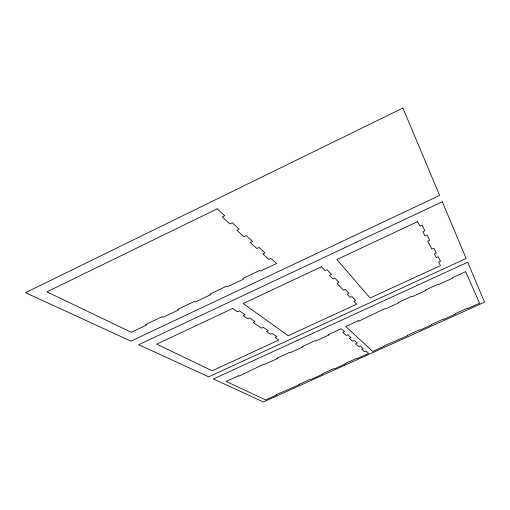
<?xml version="1.0" encoding="UTF-8"?>
<svg xmlns="http://www.w3.org/2000/svg" width="510" height="510" viewBox="0 0 510 510"><rect width="100%" height="100%" fill="white"/><g stroke="black" fill="none" stroke-linecap="round" stroke-linejoin="round"><path stroke-width="0.76" d="M402.9 108.031L25.5 292.689L130.962 341.133L439.633 195.419L402.9 108.031M217.177 208.839L46.907 291.867L131.306 332.297L146.727 324.991L145.739 324.481L162.097 316.735L163.053 317.258L178.647 309.876L177.722 309.334L194.265 301.493L195.151 302.06L210.917 294.595L210.063 294.009L226.784 286.091L227.6 286.69L243.544 279.142L242.76 278.524L259.666 270.51L260.412 271.148L276.535 263.517L271.02 258.442L268.859 259.469L262.803 253.948L265.002 252.896L259.074 247.433L256.836 248.504L250.314 242.556L252.597 241.466L246.196 235.575L243.876 236.691L236.831 230.265L239.196 229.124L232.279 222.749L229.87 223.915L222.232 216.954L224.693 215.762L217.177 208.839M442.297 201.762L138.72 344.696L208.711 376.852L466.14 258.487L442.297 201.762M232.617 308.486L156.691 344.135L212.166 370.757L278.881 340.03L275.196 337.518L276.943 336.708L272.187 333.438L270.408 334.254L266.52 331.602L268.317 330.773L263.287 327.312L261.464 328.159L253.132 322.479L255 321.606L249.543 317.851L247.65 318.737L243.181 315.69L245.1 314.791L239.311 310.813L237.36 311.725L232.617 308.486M321.427 266.794L243.219 303.514L288.175 335.752L356.63 304.221L353.825 301.244L355.623 300.416L352.015 296.539L350.192 297.381L347.233 294.238L349.082 293.384L345.264 289.285L343.396 290.152L337.053 283.413L338.971 282.514L334.828 278.065L332.877 278.97L329.473 275.349L331.449 274.431L327.05 269.701L325.042 270.638L321.427 266.794M417.594 221.646L336.874 259.539L370.12 298.012L440.474 265.608L438.657 262.115L440.506 261.267L438.173 256.721L436.299 257.582L434.38 253.897L436.279 253.017L433.812 248.204L431.881 249.103L427.762 241.185L429.739 240.261L427.055 235.033L425.047 235.971L422.835 231.712L424.868 230.762L422.019 225.197L419.947 226.172L417.594 221.646M467.715 262.236L213.378 378.994L263.383 401.969L484.5 302.169L467.715 262.236M358.549 320.656L345.761 326.515L372.727 351.441L384.151 346.284L383.826 345.958L407.732 335.637L407.439 335.293L419.622 329.791L419.896 330.148L431.492 324.908L431.243 324.545L443.522 318.999L443.751 319.375L455.443 314.096L455.232 313.714L467.606 308.123L467.797 308.518L479.585 303.195L465.643 271.639L452.395 277.701L452.644 278.199L438.785 284.542L438.517 284.057L425.385 290.069L425.678 290.541L411.946 296.826L411.627 296.367L398.61 302.322L398.954 302.768L385.337 309.003L384.967 308.563L358.957 321.07L358.549 320.656M238.399 375.806L226.121 381.429L265.602 399.942L276.618 394.963L276.133 394.721L299.364 384.699L298.905 384.438L310.654 379.134L311.087 379.402L322.275 374.353L321.855 374.072L333.693 368.73L334.095 369.017L345.366 363.923L344.983 363.63L356.911 358.243L357.274 358.549L368.634 353.417L365.95 351.007L364.44 351.696L361.526 349.101L363.056 348.406L360.238 345.876L358.683 346.577L355.617 343.855L357.191 343.141L354.22 340.47L352.633 341.196L349.401 338.321L351.014 337.588L347.884 334.777L346.252 335.516L342.841 332.488L344.499 331.736L341.19 328.765L328.478 334.579L328.944 334.968L315.645 341.05L315.161 340.68L302.558 346.443L303.067 346.806L289.878 352.837L289.355 352.486L276.86 358.205L277.408 358.543L264.339 364.529L263.766 364.197L239.011 376.112L238.399 375.806"/></g></svg>
